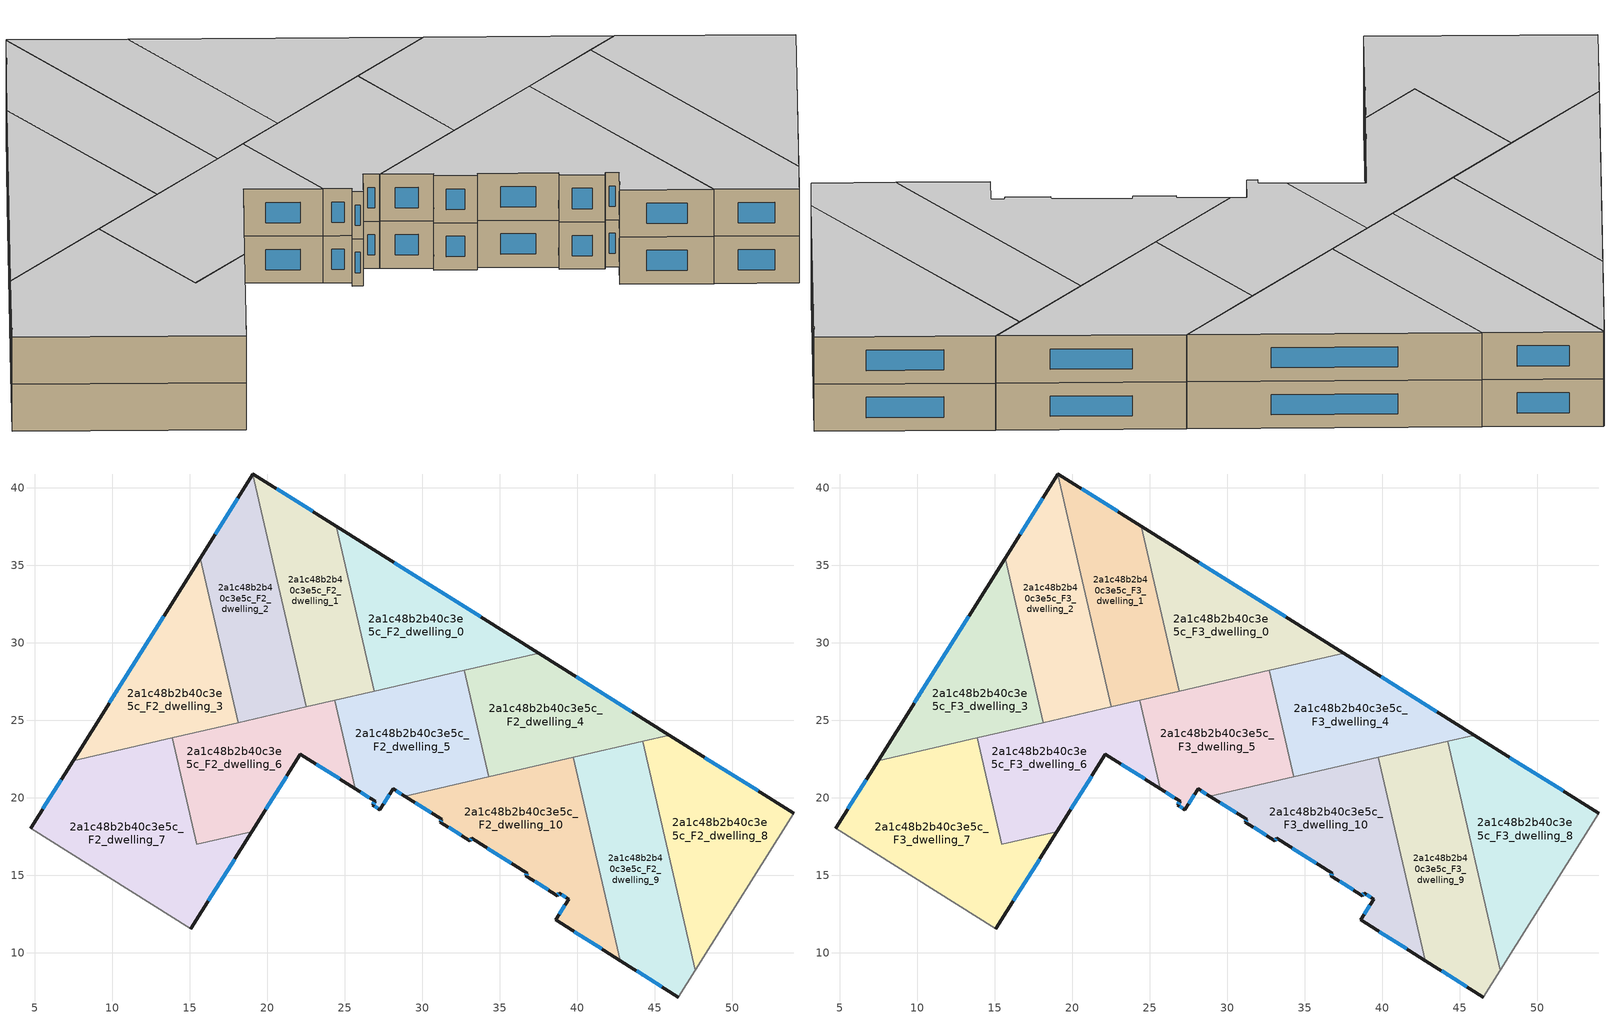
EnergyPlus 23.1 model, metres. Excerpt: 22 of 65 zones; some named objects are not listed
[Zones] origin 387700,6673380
2a1c48b2b40c3e5c_F2_dwelling_0
 floor to 2a1c48b2b40c3e5c_F1_dwelling_0 (EU_floor_Construction): 37.51,29.32 26.91,26.87 24.46,37.51 z6
 wall outside (EU_wall_Construction): 37.51,29.32 24.46,37.51 z6:9
 wall to 2a1c48b2b40c3e5c_F2_dwelling_1 (EU_wall_Construction): 24.46,37.51 26.91,26.87 z6:9
 wall to 2a1c48b2b40c3e5c_F2_dwelling_5 (EU_wall_Construction): 26.91,26.87 32.72,28.21 z6:9
 wall to 2a1c48b2b40c3e5c_F2_dwelling_4 (EU_wall_Construction): 32.72,28.21 37.51,29.32 z6:9
 window (EU_Window_Construction): 33.78,31.66 28.19,35.17 z6.86:8.14
2a1c48b2b40c3e5c_F2_dwelling_1
 floor to 2a1c48b2b40c3e5c_F1_dwelling_1 (EU_floor_Construction): 24.46,37.51 26.91,26.87 22.52,25.86 19.06,40.85 19.08,40.88 z6
 wall outside (EU_wall_Construction): 24.46,37.51 19.08,40.88 19.06,40.85 z6:9
 wall to 2a1c48b2b40c3e5c_F2_dwelling_2 (EU_wall_Construction): 19.06,40.85 22.52,25.86 z6:9
 wall to 2a1c48b2b40c3e5c_F2_dwelling_6 (EU_wall_Construction): 22.52,25.86 24.35,26.28 z6:9
 wall to 2a1c48b2b40c3e5c_F2_dwelling_5 (EU_wall_Construction): 24.36,26.28 26.91,26.87 z6:9
 window (EU_Window_Construction): 22.92,38.47 20.62,39.92 z6.86:8.14
2a1c48b2b40c3e5c_F2_dwelling_10
 floor to 2a1c48b2b40c3e5c_F1_dwelling_10 (EU_floor_Construction): 39.75,22.6 42.77,9.49 38.6,12.11 39.44,13.45 38.83,13.84 38.72,13.68 36.68,14.96 36.78,15.12 33.18,17.38 33.07,17.22 31.15,18.43 31.25,18.59 28.87,20.09 z6
 wall outside (EU_wall_Construction): 28.87,20.09 31.25,18.59 31.15,18.43 33.07,17.22 33.18,17.38 36.78,15.12 36.68,14.96 38.72,13.68 38.83,13.84 39.44,13.45 38.6,12.11 42.77,9.49 z6:9
 wall to 2a1c48b2b40c3e5c_F2_dwelling_9 (EU_wall_Construction): 42.77,9.49 39.75,22.6 z6:9
 wall to 2a1c48b2b40c3e5c_F2_dwelling_4 (EU_wall_Construction): 39.75,22.6 34.3,21.34 z6:9
 wall to 2a1c48b2b40c3e5c_F2_dwelling_5 (EU_wall_Construction): 34.3,21.34 28.87,20.09 z6:9
 window (EU_Window_Construction): 37.26,14.59 38.14,14.04 / 36.75,15.08 36.71,15.01 / 34.21,16.74 35.75,15.77 / 33.1,17.26 33.15,17.34 / 31.7,18.08 32.52,17.56 / 31.22,18.55 31.18,18.47 / 29.55,19.66 30.57,19.02 / 39.79,11.36 41.58,10.24 / 39.2,13.07 38.84,12.49 / 39,13.73 39.27,13.56 / 38.75,13.72 38.8,13.79 z6.86:8.14
2a1c48b2b40c3e5c_F2_dwelling_2
 floor to 2a1c48b2b40c3e5c_F1_dwelling_2 (EU_floor_Construction): 19.06,40.85 22.52,25.86 18.11,24.84 15.67,35.44 z6
 wall outside (EU_wall_Construction): 19.06,40.85 15.67,35.44 z6:9
 wall to 2a1c48b2b40c3e5c_F2_dwelling_3 (EU_wall_Construction): 15.67,35.44 18.11,24.84 z6:9
 wall to 2a1c48b2b40c3e5c_F2_dwelling_6 (EU_wall_Construction): 18.11,24.84 22.52,25.86 z6:9
 window (EU_Window_Construction): 18.09,39.31 16.64,36.99 z6.86:8.14
2a1c48b2b40c3e5c_F2_dwelling_3
 floor to 2a1c48b2b40c3e5c_F1_dwelling_3 (EU_floor_Construction): 15.67,35.44 18.11,24.84 7.47,22.39 z6
 wall outside (EU_wall_Construction): 15.67,35.44 7.47,22.39 z6:9
 wall to 2a1c48b2b40c3e5c_F2_dwelling_7 (EU_wall_Construction): 7.47,22.39 13.86,23.86 z6:9
 wall to 2a1c48b2b40c3e5c_F2_dwelling_6 (EU_wall_Construction): 13.86,23.86 18.11,24.84 z6:9
 window (EU_Window_Construction): 13.33,31.71 9.82,26.12 z6.86:8.14
2a1c48b2b40c3e5c_F2_dwelling_4
 floor to 2a1c48b2b40c3e5c_F1_dwelling_4 (EU_floor_Construction): 45.94,24.03 34.3,21.34 32.72,28.21 37.51,29.32 z6
 wall outside (EU_wall_Construction): 45.94,24.03 37.51,29.32 z6:9
 wall to 2a1c48b2b40c3e5c_F2_dwelling_5 (EU_wall_Construction): 32.72,28.21 34.3,21.34 z6:9
 wall to 2a1c48b2b40c3e5c_F2_dwelling_8 (EU_wall_Construction): 44.21,23.63 45.94,24.03 z6:9
 wall to 2a1c48b2b40c3e5c_F2_dwelling_9 (EU_wall_Construction): 39.75,22.6 44.21,23.63 z6:9
 window (EU_Window_Construction): 43.53,25.54 39.92,27.81 z6.86:8.14
2a1c48b2b40c3e5c_F2_dwelling_5
 floor to 2a1c48b2b40c3e5c_F1_dwelling_5 (EU_floor_Construction): 32.72,28.21 34.3,21.34 28.87,20.09 28.11,20.57 27.27,19.22 26.8,19.51 26.96,19.77 25.67,20.58 24.35,26.28 z6
 wall outside (EU_wall_Construction): 25.67,20.58 26.96,19.77 26.8,19.51 27.27,19.22 28.11,20.57 28.87,20.09 z6:9
 wall to 2a1c48b2b40c3e5c_F2_dwelling_6 (EU_wall_Construction): 24.35,26.28 25.67,20.58 z6:9
 window (EU_Window_Construction): 28.33,20.43 28.66,20.23 / 27.51,19.61 27.87,20.19 / 26.94,19.43 27.14,19.3 / 26.92,19.69 26.85,19.59 / 26.04,20.35 26.59,20 z6.86:8.14
2a1c48b2b40c3e5c_F2_dwelling_6
 floor to 2a1c48b2b40c3e5c_F1_dwelling_6 (EU_floor_Construction): 24.35,26.28 25.67,20.58 22.14,22.8 19.01,17.82 15.44,16.99 13.86,23.86 z6
 wall outside (EU_wall_Construction): 19.01,17.82 22.14,22.8 25.67,20.58 z6:9
 wall to 2a1c48b2b40c3e5c_F2_dwelling_7 (EU_wall_Construction): 13.86,23.86 15.44,16.99 19.01,17.82 z6:9
 window (EU_Window_Construction): 23.15,22.16 24.66,21.21 / 19.9,19.24 21.24,21.37 z6.86:8.14
2a1c48b2b40c3e5c_F2_dwelling_7
 floor to 2a1c48b2b40c3e5c_F1_dwelling_7 (EU_floor_Construction): 13.86,23.86 15.44,16.99 19.01,17.82 15.08,11.55 4.74,18.03 7.47,22.39 z6
 wall outside (EU_wall_Construction): 15.08,11.55 19.01,17.82 / 7.47,22.39 4.74,18.03 z6:9
 wall adiabatic (EU_wall_Construction): 4.74,18.03 15.08,11.55 z6:9
 window (EU_Window_Construction): 16.2,13.34 17.89,16.02 / 6.69,21.14 5.52,19.28 z6.86:8.14
2a1c48b2b40c3e5c_F2_dwelling_8
 floor to 2a1c48b2b40c3e5c_F1_dwelling_8 (EU_floor_Construction): 53.97,18.99 47.61,8.87 44.21,23.63 45.94,24.03 z6
 wall outside (EU_wall_Construction): 53.97,18.99 45.94,24.03 z6:9
 wall to 2a1c48b2b40c3e5c_F2_dwelling_9 (EU_wall_Construction): 44.21,23.63 47.61,8.87 z6:9
 wall adiabatic (EU_wall_Construction): 47.61,8.87 53.97,18.99 z6:9
 window (EU_Window_Construction): 51.67,20.43 48.23,22.59 z6.86:8.14
2a1c48b2b40c3e5c_F2_dwelling_9
 floor to 2a1c48b2b40c3e5c_F1_dwelling_9 (EU_floor_Construction): 44.21,23.63 47.61,8.87 46.53,7.14 42.77,9.49 39.75,22.6 z6
 wall outside (EU_wall_Construction): 42.77,9.49 46.53,7.14 z6:9
 wall adiabatic (EU_wall_Construction): 46.53,7.14 47.61,8.87 z6:9
 window (EU_Window_Construction): 43.84,8.82 45.45,7.81 z6.86:8.14
2a1c48b2b40c3e5c_F3_dwelling_0
 floor to 2a1c48b2b40c3e5c_F2_dwelling_0 (EU_floor_Construction): 37.51,29.32 26.91,26.87 24.46,37.51 z9
 wall outside (EU_wall_Construction): 37.51,29.32 24.46,37.51 z9:12
 wall to 2a1c48b2b40c3e5c_F3_dwelling_1 (EU_wall_Construction): 24.46,37.51 26.91,26.87 z9:12
 wall to 2a1c48b2b40c3e5c_F3_dwelling_5 (EU_wall_Construction): 26.91,26.87 32.72,28.21 z9:12
 wall to 2a1c48b2b40c3e5c_F3_dwelling_4 (EU_wall_Construction): 32.72,28.21 37.51,29.32 z9:12
 window (EU_Window_Construction): 33.78,31.66 28.19,35.17 z9.86:11.14
 ceiling to 2a1c48b2b40c3e5c_F4_dwelling_0 (EU_floor_Construction): 37.51,29.32 24.46,37.51 26.91,26.87 z12
2a1c48b2b40c3e5c_F3_dwelling_1
 floor to 2a1c48b2b40c3e5c_F2_dwelling_1 (EU_floor_Construction): 24.46,37.51 26.91,26.87 22.52,25.86 19.06,40.85 19.08,40.88 z9
 wall outside (EU_wall_Construction): 24.46,37.51 19.08,40.88 19.06,40.85 z9:12
 wall to 2a1c48b2b40c3e5c_F3_dwelling_2 (EU_wall_Construction): 19.06,40.85 22.52,25.86 z9:12
 wall to 2a1c48b2b40c3e5c_F3_dwelling_6 (EU_wall_Construction): 22.52,25.86 24.35,26.28 z9:12
 wall to 2a1c48b2b40c3e5c_F3_dwelling_5 (EU_wall_Construction): 24.36,26.28 26.91,26.87 z9:12
 window (EU_Window_Construction): 22.92,38.47 20.62,39.92 z9.86:11.14
 ceiling to 2a1c48b2b40c3e5c_F4_dwelling_1 (EU_floor_Construction): 26.91,26.87 24.46,37.51 19.08,40.88 19.06,40.85 22.52,25.86 z12
2a1c48b2b40c3e5c_F3_dwelling_10
 floor to 2a1c48b2b40c3e5c_F2_dwelling_10 (EU_floor_Construction): 39.75,22.6 42.77,9.49 38.6,12.11 39.44,13.45 38.83,13.84 38.72,13.68 36.68,14.96 36.78,15.12 33.18,17.38 33.07,17.22 31.15,18.43 31.25,18.59 28.87,20.09 z9
 wall outside (EU_wall_Construction): 28.87,20.09 31.25,18.59 31.15,18.43 33.07,17.22 33.18,17.38 36.78,15.12 36.68,14.96 38.72,13.68 38.83,13.84 39.44,13.45 38.6,12.11 42.77,9.49 z9:12
 wall to 2a1c48b2b40c3e5c_F3_dwelling_9 (EU_wall_Construction): 42.77,9.49 39.75,22.6 z9:12
 wall to 2a1c48b2b40c3e5c_F3_dwelling_4 (EU_wall_Construction): 39.75,22.6 34.3,21.34 z9:12
 wall to 2a1c48b2b40c3e5c_F3_dwelling_5 (EU_wall_Construction): 34.3,21.34 28.87,20.09 z9:12
 window (EU_Window_Construction): 37.26,14.59 38.14,14.04 / 36.75,15.08 36.71,15.01 / 34.21,16.74 35.75,15.77 / 33.1,17.26 33.15,17.34 / 31.7,18.08 32.52,17.56 / 31.22,18.55 31.18,18.47 / 29.55,19.66 30.57,19.02 / 39.79,11.36 41.58,10.24 / 39.2,13.07 38.84,12.49 / 39,13.73 39.27,13.56 / 38.75,13.72 38.8,13.79 z9.86:11.14
 ceiling to 2a1c48b2b40c3e5c_F4_dwelling_10 (EU_floor_Construction): 42.77,9.49 39.75,22.6 28.87,20.09 31.25,18.59 31.15,18.43 33.07,17.22 33.18,17.38 36.78,15.12 36.68,14.96 38.72,13.68 38.83,13.84 39.44,13.45 38.6,12.11 z12
2a1c48b2b40c3e5c_F3_dwelling_2
 floor to 2a1c48b2b40c3e5c_F2_dwelling_2 (EU_floor_Construction): 19.06,40.85 22.52,25.86 18.11,24.84 15.67,35.44 z9
 wall outside (EU_wall_Construction): 19.06,40.85 15.67,35.44 z9:12
 wall to 2a1c48b2b40c3e5c_F3_dwelling_3 (EU_wall_Construction): 15.67,35.44 18.11,24.84 z9:12
 wall to 2a1c48b2b40c3e5c_F3_dwelling_6 (EU_wall_Construction): 18.11,24.84 22.52,25.86 z9:12
 window (EU_Window_Construction): 18.09,39.31 16.64,36.99 z9.86:11.14
 ceiling to 2a1c48b2b40c3e5c_F4_dwelling_2 (EU_floor_Construction): 22.52,25.86 19.06,40.85 15.67,35.44 18.11,24.84 z12
2a1c48b2b40c3e5c_F3_dwelling_3
 floor to 2a1c48b2b40c3e5c_F2_dwelling_3 (EU_floor_Construction): 15.67,35.44 18.11,24.84 7.47,22.39 z9
 wall outside (EU_wall_Construction): 15.67,35.44 7.47,22.39 z9:12
 wall to 2a1c48b2b40c3e5c_F3_dwelling_7 (EU_wall_Construction): 7.47,22.39 13.86,23.86 z9:12
 wall to 2a1c48b2b40c3e5c_F3_dwelling_6 (EU_wall_Construction): 13.86,23.86 18.11,24.84 z9:12
 window (EU_Window_Construction): 13.33,31.71 9.82,26.12 z9.86:11.14
 ceiling to 2a1c48b2b40c3e5c_F4_dwelling_3 (EU_floor_Construction): 18.11,24.84 15.67,35.44 7.47,22.39 z12
2a1c48b2b40c3e5c_F3_dwelling_4
 floor to 2a1c48b2b40c3e5c_F2_dwelling_4 (EU_floor_Construction): 45.94,24.03 34.3,21.34 32.72,28.21 37.51,29.32 z9
 wall outside (EU_wall_Construction): 45.94,24.03 37.51,29.32 z9:12
 wall to 2a1c48b2b40c3e5c_F3_dwelling_5 (EU_wall_Construction): 32.72,28.21 34.3,21.34 z9:12
 wall to 2a1c48b2b40c3e5c_F3_dwelling_8 (EU_wall_Construction): 44.21,23.63 45.94,24.03 z9:12
 wall to 2a1c48b2b40c3e5c_F3_dwelling_9 (EU_wall_Construction): 39.75,22.6 44.21,23.63 z9:12
 window (EU_Window_Construction): 43.53,25.54 39.92,27.81 z9.86:11.14
 ceiling to 2a1c48b2b40c3e5c_F4_dwelling_4 (EU_floor_Construction): 45.94,24.03 37.51,29.32 32.72,28.21 34.3,21.34 z12
2a1c48b2b40c3e5c_F3_dwelling_5
 floor to 2a1c48b2b40c3e5c_F2_dwelling_5 (EU_floor_Construction): 32.72,28.21 34.3,21.34 28.87,20.09 28.11,20.57 27.27,19.22 26.8,19.51 26.96,19.77 25.67,20.58 24.35,26.28 z9
 wall outside (EU_wall_Construction): 25.67,20.58 26.96,19.77 26.8,19.51 27.27,19.22 28.11,20.57 28.87,20.09 z9:12
 wall to 2a1c48b2b40c3e5c_F3_dwelling_6 (EU_wall_Construction): 24.35,26.28 25.67,20.58 z9:12
 window (EU_Window_Construction): 28.33,20.43 28.66,20.23 / 27.51,19.61 27.87,20.19 / 26.94,19.43 27.14,19.3 / 26.92,19.69 26.85,19.59 / 26.04,20.35 26.59,20 z9.86:11.14
 ceiling to 2a1c48b2b40c3e5c_F4_dwelling_5 (EU_floor_Construction): 34.3,21.34 32.72,28.21 24.35,26.28 25.67,20.58 26.96,19.77 26.8,19.51 27.27,19.22 28.11,20.57 28.87,20.09 z12
2a1c48b2b40c3e5c_F3_dwelling_6
 floor to 2a1c48b2b40c3e5c_F2_dwelling_6 (EU_floor_Construction): 24.35,26.28 25.67,20.58 22.14,22.8 19.01,17.82 15.44,16.99 13.86,23.86 z9
 wall outside (EU_wall_Construction): 19.01,17.82 22.14,22.8 25.67,20.58 z9:12
 wall to 2a1c48b2b40c3e5c_F3_dwelling_7 (EU_wall_Construction): 13.86,23.86 15.44,16.99 19.01,17.82 z9:12
 window (EU_Window_Construction): 23.15,22.16 24.66,21.21 / 19.9,19.24 21.24,21.37 z9.86:11.14
 ceiling to 2a1c48b2b40c3e5c_F4_dwelling_6 (EU_floor_Construction): 25.67,20.58 24.35,26.28 13.86,23.86 15.44,16.99 19.01,17.82 22.14,22.8 z12
2a1c48b2b40c3e5c_F3_dwelling_7
 floor to 2a1c48b2b40c3e5c_F2_dwelling_7 (EU_floor_Construction): 13.86,23.86 15.44,16.99 19.01,17.82 15.08,11.55 4.74,18.03 7.47,22.39 z9
 wall outside (EU_wall_Construction): 15.08,11.55 19.01,17.82 / 7.47,22.39 4.74,18.03 z9:12
 wall adiabatic (EU_wall_Construction): 4.74,18.03 15.08,11.55 z9:12
 window (EU_Window_Construction): 16.2,13.34 17.89,16.02 / 6.69,21.14 5.52,19.28 z9.86:11.14
 ceiling to 2a1c48b2b40c3e5c_F4_dwelling_7 (EU_floor_Construction): 15.08,11.55 19.01,17.82 15.44,16.99 13.86,23.86 7.47,22.39 4.74,18.03 z12
2a1c48b2b40c3e5c_F3_dwelling_8
 floor to 2a1c48b2b40c3e5c_F2_dwelling_8 (EU_floor_Construction): 53.97,18.99 47.61,8.87 44.21,23.63 45.94,24.03 z9
 wall outside (EU_wall_Construction): 53.97,18.99 45.94,24.03 z9:12
 wall to 2a1c48b2b40c3e5c_F3_dwelling_9 (EU_wall_Construction): 44.21,23.63 47.61,8.87 z9:12
 wall adiabatic (EU_wall_Construction): 47.61,8.87 53.97,18.99 z9:12
 window (EU_Window_Construction): 51.67,20.43 48.23,22.59 z9.86:11.14
 ceiling to 2a1c48b2b40c3e5c_F4_dwelling_8 (EU_floor_Construction): 47.61,8.87 53.97,18.99 45.94,24.03 44.21,23.63 z12
2a1c48b2b40c3e5c_F3_dwelling_9
 floor to 2a1c48b2b40c3e5c_F2_dwelling_9 (EU_floor_Construction): 44.21,23.63 47.61,8.87 46.53,7.14 42.77,9.49 39.75,22.6 z9
 wall outside (EU_wall_Construction): 42.77,9.49 46.53,7.14 z9:12
 wall adiabatic (EU_wall_Construction): 46.53,7.14 47.61,8.87 z9:12
 window (EU_Window_Construction): 43.84,8.82 45.45,7.81 z9.86:11.14
 ceiling to 2a1c48b2b40c3e5c_F4_dwelling_9 (EU_floor_Construction): 46.53,7.14 47.61,8.87 44.21,23.63 39.75,22.6 42.77,9.49 z12
[Building]
EU S2 Campaign: North Axis=0; Terrain=City; Solar Distribution=FullExterior
[Site:Location]
Helsinki-Vantaa.AP: Latitude=60.317; Longitude=24.963; Time Zone=2; Elevation=54.6
[SizingPeriod:WeatherFileDays]
AnnualSizingPeriod: Begin Month=1; Begin Day of Month=1; End Month=12; End Day of Month=31; Day of Week for Start Day=Monday; Use Weather File Daylight Saving Period=No; Use Weather File Rain and Snow Indicators=No
[MATERIAL]
EU_InternalMass_Material: Roughness=MediumRough; Thickness=0.1; Conductivity=1; Density=1800; Specific Heat=900; Thermal Absorptance=0.9; Solar Absorptance=0.7; Visible Absorptance=0.7
[MATERIAL:NOMASS] Roughness=MediumRough; Thermal Absorptance=0.9; Solar Absorptance=0.7; Visible Absorptance=0.7
Name | Thermal Resistance
EU_wall_NoMass | 5.91765
EU_floor_NoMass | 6.2875
[WINDOWMATERIAL:SIMPLEGLAZINGSYSTEM]
EU_Window_SimpleGlazing: UFactor=0.994035; Solar Heat Gain Coefficient=0.7; Visible Transmittance=0.7
[CONSTRUCTION]
EU_wall_Construction: EU_wall_NoMass
EU_floor_Construction: EU_floor_NoMass
EU_Window_Construction: EU_Window_SimpleGlazing
EU_InternalMass_Construction: EU_InternalMass_Material
[ZONE] Type=1; Multiplier=1; Ceiling Height=autocalculate; Floor Area=autocalculate; Part of Total Floor Area=Yes
Name | Volume
2a1c48b2b40c3e5c_F2_dwelling_0; 2a1c48b2b40c3e5c_F3_dwelling_0 | 178.191
2a1c48b2b40c3e5c_F2_dwelling_1; 2a1c48b2b40c3e5c_F3_dwelling_1 | 178.217
2a1c48b2b40c3e5c_F2_dwelling_10; 2a1c48b2b40c3e5c_F3_dwelling_10 | 210.07
2a1c48b2b40c3e5c_F2_dwelling_2; 2a1c48b2b40c3e5c_F3_dwelling_2 | 178.189
2a1c48b2b40c3e5c_F2_dwelling_3; 2a1c48b2b40c3e5c_F3_dwelling_3 | 178.195
2a1c48b2b40c3e5c_F2_dwelling_4; 2a1c48b2b40c3e5c_F3_dwelling_4 | 178.2
2a1c48b2b40c3e5c_F2_dwelling_5; 2a1c48b2b40c3e5c_F3_dwelling_5 | 178.887
2a1c48b2b40c3e5c_F2_dwelling_6; 2a1c48b2b40c3e5c_F3_dwelling_6 | 178.19
2a1c48b2b40c3e5c_F2_dwelling_7; 2a1c48b2b40c3e5c_F3_dwelling_7 | 260.083
2a1c48b2b40c3e5c_F2_dwelling_8; 2a1c48b2b40c3e5c_F3_dwelling_8 | 210.065
2a1c48b2b40c3e5c_F2_dwelling_9; 2a1c48b2b40c3e5c_F3_dwelling_9 | 210.093
[INTERNALMASS] Construction=EU_InternalMass_Construction
Name | Zone or ZoneList | Surface Area
2a1c48b2b40c3e5c_F2_dwelling_0_EU_InternalMass | 2a1c48b2b40c3e5c_F2_dwelling_0 | 59.3974
2a1c48b2b40c3e5c_F2_dwelling_1_EU_InternalMass | 2a1c48b2b40c3e5c_F2_dwelling_1 | 59.4056
2a1c48b2b40c3e5c_F2_dwelling_2_EU_InternalMass | 2a1c48b2b40c3e5c_F2_dwelling_2 | 59.3961
2a1c48b2b40c3e5c_F2_dwelling_3_EU_InternalMass | 2a1c48b2b40c3e5c_F2_dwelling_3 | 59.3986
2a1c48b2b40c3e5c_F2_dwelling_4_EU_InternalMass | 2a1c48b2b40c3e5c_F2_dwelling_4 | 59.4005
2a1c48b2b40c3e5c_F2_dwelling_5_EU_InternalMass | 2a1c48b2b40c3e5c_F2_dwelling_5 | 59.6289
2a1c48b2b40c3e5c_F2_dwelling_6_EU_InternalMass | 2a1c48b2b40c3e5c_F2_dwelling_6 | 59.3968
2a1c48b2b40c3e5c_F2_dwelling_7_EU_InternalMass | 2a1c48b2b40c3e5c_F2_dwelling_7 | 86.6942
2a1c48b2b40c3e5c_F2_dwelling_8_EU_InternalMass | 2a1c48b2b40c3e5c_F2_dwelling_8 | 70.0217
2a1c48b2b40c3e5c_F2_dwelling_9_EU_InternalMass | 2a1c48b2b40c3e5c_F2_dwelling_9 | 70.0306
2a1c48b2b40c3e5c_F2_dwelling_10_EU_InternalMass | 2a1c48b2b40c3e5c_F2_dwelling_10 | 70.0235
2a1c48b2b40c3e5c_F3_dwelling_0_EU_InternalMass | 2a1c48b2b40c3e5c_F3_dwelling_0 | 59.3974
2a1c48b2b40c3e5c_F3_dwelling_1_EU_InternalMass | 2a1c48b2b40c3e5c_F3_dwelling_1 | 59.4056
2a1c48b2b40c3e5c_F3_dwelling_2_EU_InternalMass | 2a1c48b2b40c3e5c_F3_dwelling_2 | 59.3961
2a1c48b2b40c3e5c_F3_dwelling_3_EU_InternalMass | 2a1c48b2b40c3e5c_F3_dwelling_3 | 59.3986
2a1c48b2b40c3e5c_F3_dwelling_4_EU_InternalMass | 2a1c48b2b40c3e5c_F3_dwelling_4 | 59.4005
2a1c48b2b40c3e5c_F3_dwelling_5_EU_InternalMass | 2a1c48b2b40c3e5c_F3_dwelling_5 | 59.6289
2a1c48b2b40c3e5c_F3_dwelling_6_EU_InternalMass | 2a1c48b2b40c3e5c_F3_dwelling_6 | 59.3968
2a1c48b2b40c3e5c_F3_dwelling_7_EU_InternalMass | 2a1c48b2b40c3e5c_F3_dwelling_7 | 86.6942
2a1c48b2b40c3e5c_F3_dwelling_8_EU_InternalMass | 2a1c48b2b40c3e5c_F3_dwelling_8 | 70.0217
2a1c48b2b40c3e5c_F3_dwelling_9_EU_InternalMass | 2a1c48b2b40c3e5c_F3_dwelling_9 | 70.0306
2a1c48b2b40c3e5c_F3_dwelling_10_EU_InternalMass | 2a1c48b2b40c3e5c_F3_dwelling_10 | 70.0235
[OTHEREQUIPMENT] Fuel Type=Electricity; Design Level Calculation Method=Watts/Area; Power per Zone Floor Area=1; Fraction Latent=0; Fraction Radiant=0; Fraction Lost=0; Carbon Dioxide Generation Rate=0; EndUse Subcategory=EU_Step8_InternalGains
Name | Zone or ZoneList or Space or SpaceList | Schedule
EU_Step8_InternalGain_2a1c48b2b40c3e5c_F2_dwelling_0_f000 | 2a1c48b2b40c3e5c_F2_dwelling_0 | EU_Step8_GainSchedule_2a1c48b2b40c3e5c_F2_dwelling_0_f000
EU_Step8_InternalGain_2a1c48b2b40c3e5c_F2_dwelling_1_f000 | 2a1c48b2b40c3e5c_F2_dwelling_1 | EU_Step8_GainSchedule_2a1c48b2b40c3e5c_F2_dwelling_1_f000
EU_Step8_InternalGain_2a1c48b2b40c3e5c_F2_dwelling_2_f000 | 2a1c48b2b40c3e5c_F2_dwelling_2 | EU_Step8_GainSchedule_2a1c48b2b40c3e5c_F2_dwelling_2_f000
EU_Step8_InternalGain_2a1c48b2b40c3e5c_F2_dwelling_3_f000 | 2a1c48b2b40c3e5c_F2_dwelling_3 | EU_Step8_GainSchedule_2a1c48b2b40c3e5c_F2_dwelling_3_f000
EU_Step8_InternalGain_2a1c48b2b40c3e5c_F2_dwelling_4_f000 | 2a1c48b2b40c3e5c_F2_dwelling_4 | EU_Step8_GainSchedule_2a1c48b2b40c3e5c_F2_dwelling_4_f000
EU_Step8_InternalGain_2a1c48b2b40c3e5c_F2_dwelling_5_f000 | 2a1c48b2b40c3e5c_F2_dwelling_5 | EU_Step8_GainSchedule_2a1c48b2b40c3e5c_F2_dwelling_5_f000
EU_Step8_InternalGain_2a1c48b2b40c3e5c_F2_dwelling_6_f000 | 2a1c48b2b40c3e5c_F2_dwelling_6 | EU_Step8_GainSchedule_2a1c48b2b40c3e5c_F2_dwelling_6_f000
EU_Step8_InternalGain_2a1c48b2b40c3e5c_F2_dwelling_7_f000 | 2a1c48b2b40c3e5c_F2_dwelling_7 | EU_Step8_GainSchedule_2a1c48b2b40c3e5c_F2_dwelling_7_f000
EU_Step8_InternalGain_2a1c48b2b40c3e5c_F2_dwelling_8_f000 | 2a1c48b2b40c3e5c_F2_dwelling_8 | EU_Step8_GainSchedule_2a1c48b2b40c3e5c_F2_dwelling_8_f000
EU_Step8_InternalGain_2a1c48b2b40c3e5c_F2_dwelling_9_f000 | 2a1c48b2b40c3e5c_F2_dwelling_9 | EU_Step8_GainSchedule_2a1c48b2b40c3e5c_F2_dwelling_9_f000
EU_Step8_InternalGain_2a1c48b2b40c3e5c_F2_dwelling_10_f000 | 2a1c48b2b40c3e5c_F2_dwelling_10 | EU_Step8_GainSchedule_2a1c48b2b40c3e5c_F2_dwelling_10_f000
EU_Step8_InternalGain_2a1c48b2b40c3e5c_F3_dwelling_0_f000 | 2a1c48b2b40c3e5c_F3_dwelling_0 | EU_Step8_GainSchedule_2a1c48b2b40c3e5c_F3_dwelling_0_f000
EU_Step8_InternalGain_2a1c48b2b40c3e5c_F3_dwelling_1_f000 | 2a1c48b2b40c3e5c_F3_dwelling_1 | EU_Step8_GainSchedule_2a1c48b2b40c3e5c_F3_dwelling_1_f000
EU_Step8_InternalGain_2a1c48b2b40c3e5c_F3_dwelling_2_f000 | 2a1c48b2b40c3e5c_F3_dwelling_2 | EU_Step8_GainSchedule_2a1c48b2b40c3e5c_F3_dwelling_2_f000
EU_Step8_InternalGain_2a1c48b2b40c3e5c_F3_dwelling_3_f000 | 2a1c48b2b40c3e5c_F3_dwelling_3 | EU_Step8_GainSchedule_2a1c48b2b40c3e5c_F3_dwelling_3_f000
EU_Step8_InternalGain_2a1c48b2b40c3e5c_F3_dwelling_4_f000 | 2a1c48b2b40c3e5c_F3_dwelling_4 | EU_Step8_GainSchedule_2a1c48b2b40c3e5c_F3_dwelling_4_f000
EU_Step8_InternalGain_2a1c48b2b40c3e5c_F3_dwelling_5_f000 | 2a1c48b2b40c3e5c_F3_dwelling_5 | EU_Step8_GainSchedule_2a1c48b2b40c3e5c_F3_dwelling_5_f000
EU_Step8_InternalGain_2a1c48b2b40c3e5c_F3_dwelling_6_f000 | 2a1c48b2b40c3e5c_F3_dwelling_6 | EU_Step8_GainSchedule_2a1c48b2b40c3e5c_F3_dwelling_6_f000
EU_Step8_InternalGain_2a1c48b2b40c3e5c_F3_dwelling_7_f000 | 2a1c48b2b40c3e5c_F3_dwelling_7 | EU_Step8_GainSchedule_2a1c48b2b40c3e5c_F3_dwelling_7_f000
EU_Step8_InternalGain_2a1c48b2b40c3e5c_F3_dwelling_8_f000 | 2a1c48b2b40c3e5c_F3_dwelling_8 | EU_Step8_GainSchedule_2a1c48b2b40c3e5c_F3_dwelling_8_f000
EU_Step8_InternalGain_2a1c48b2b40c3e5c_F3_dwelling_9_f000 | 2a1c48b2b40c3e5c_F3_dwelling_9 | EU_Step8_GainSchedule_2a1c48b2b40c3e5c_F3_dwelling_9_f000
EU_Step8_InternalGain_2a1c48b2b40c3e5c_F3_dwelling_10_f000 | 2a1c48b2b40c3e5c_F3_dwelling_10 | EU_Step8_GainSchedule_2a1c48b2b40c3e5c_F3_dwelling_10_f000
[ZONEVENTILATION:DESIGNFLOWRATE] Schedule=EU_AlwaysOn; Design Flow Rate Calculation Method=AirChanges/Hour; Air Changes per Hour=0.596421; Ventilation Type=Natural; Fan Pressure Rise=0; Fan Total Efficiency=1; Constant Term Coefficient=1; Temperature Term Coefficient=0; Velocity Term Coefficient=0; Velocity Squared Term Coefficient=0; Minimum Indoor Temperature=-100; Maximum Indoor Temperature=100; Delta Temperature=-100; Minimum Outdoor Temperature=-100; Maximum Outdoor Temperature=100; Maximum Wind Speed=40
Name | Zone or ZoneList or Space or SpaceList
EU_ConstantAir_2a1c48b2b40c3e5c_F2_dwelling_0 | 2a1c48b2b40c3e5c_F2_dwelling_0
EU_ConstantAir_2a1c48b2b40c3e5c_F2_dwelling_1 | 2a1c48b2b40c3e5c_F2_dwelling_1
EU_ConstantAir_2a1c48b2b40c3e5c_F2_dwelling_2 | 2a1c48b2b40c3e5c_F2_dwelling_2
EU_ConstantAir_2a1c48b2b40c3e5c_F2_dwelling_3 | 2a1c48b2b40c3e5c_F2_dwelling_3
EU_ConstantAir_2a1c48b2b40c3e5c_F2_dwelling_4 | 2a1c48b2b40c3e5c_F2_dwelling_4
EU_ConstantAir_2a1c48b2b40c3e5c_F2_dwelling_5 | 2a1c48b2b40c3e5c_F2_dwelling_5
EU_ConstantAir_2a1c48b2b40c3e5c_F2_dwelling_6 | 2a1c48b2b40c3e5c_F2_dwelling_6
EU_ConstantAir_2a1c48b2b40c3e5c_F2_dwelling_7 | 2a1c48b2b40c3e5c_F2_dwelling_7
EU_ConstantAir_2a1c48b2b40c3e5c_F2_dwelling_8 | 2a1c48b2b40c3e5c_F2_dwelling_8
EU_ConstantAir_2a1c48b2b40c3e5c_F2_dwelling_9 | 2a1c48b2b40c3e5c_F2_dwelling_9
EU_ConstantAir_2a1c48b2b40c3e5c_F2_dwelling_10 | 2a1c48b2b40c3e5c_F2_dwelling_10
EU_ConstantAir_2a1c48b2b40c3e5c_F3_dwelling_0 | 2a1c48b2b40c3e5c_F3_dwelling_0
EU_ConstantAir_2a1c48b2b40c3e5c_F3_dwelling_1 | 2a1c48b2b40c3e5c_F3_dwelling_1
EU_ConstantAir_2a1c48b2b40c3e5c_F3_dwelling_2 | 2a1c48b2b40c3e5c_F3_dwelling_2
EU_ConstantAir_2a1c48b2b40c3e5c_F3_dwelling_3 | 2a1c48b2b40c3e5c_F3_dwelling_3
EU_ConstantAir_2a1c48b2b40c3e5c_F3_dwelling_4 | 2a1c48b2b40c3e5c_F3_dwelling_4
EU_ConstantAir_2a1c48b2b40c3e5c_F3_dwelling_5 | 2a1c48b2b40c3e5c_F3_dwelling_5
EU_ConstantAir_2a1c48b2b40c3e5c_F3_dwelling_6 | 2a1c48b2b40c3e5c_F3_dwelling_6
EU_ConstantAir_2a1c48b2b40c3e5c_F3_dwelling_7 | 2a1c48b2b40c3e5c_F3_dwelling_7
EU_ConstantAir_2a1c48b2b40c3e5c_F3_dwelling_8 | 2a1c48b2b40c3e5c_F3_dwelling_8
EU_ConstantAir_2a1c48b2b40c3e5c_F3_dwelling_9 | 2a1c48b2b40c3e5c_F3_dwelling_9
EU_ConstantAir_2a1c48b2b40c3e5c_F3_dwelling_10 | 2a1c48b2b40c3e5c_F3_dwelling_10
[HVACTEMPLATE:ZONE:IDEALLOADSAIRSYSTEM] System Availability Schedule=EU_AlwaysOn; Maximum Heating Supply Air Temperature=50; Minimum Cooling Supply Air Temperature=13; Maximum Heating Supply Air Humidity Ratio=0.0156; Minimum Cooling Supply Air Humidity Ratio=0.0077; Heating Limit=NoLimit; Cooling Limit=NoLimit; Heating Availability Schedule=EU_AlwaysOn; Cooling Availability Schedule=EU_CoolingOff; Dehumidification Control Type=ConstantSensibleHeatRatio; Cooling Sensible Heat Ratio=0.7; Dehumidification Setpoint=60; Humidification Control Type=None; Humidification Setpoint=30; Outdoor Air Method=None; Outdoor Air Flow Rate per Person=0.00944; Outdoor Air Flow Rate per Zone Floor Area=0; Outdoor Air Flow Rate per Zone=0; Demand Controlled Ventilation Type=None; Outdoor Air Economizer Type=NoEconomizer; Heat Recovery Type=None; Sensible Heat Recovery Effectiveness=0.7; Latent Heat Recovery Effectiveness=0.65
Name | Template Thermostat
2a1c48b2b40c3e5c_F2_dwelling_0 | EU_HeatOnly_2a1c48b2b40c3e5c_F2_dwelling_0
2a1c48b2b40c3e5c_F2_dwelling_1 | EU_HeatOnly_2a1c48b2b40c3e5c_F2_dwelling_1
2a1c48b2b40c3e5c_F2_dwelling_2 | EU_HeatOnly_2a1c48b2b40c3e5c_F2_dwelling_2
2a1c48b2b40c3e5c_F2_dwelling_3 | EU_HeatOnly_2a1c48b2b40c3e5c_F2_dwelling_3
2a1c48b2b40c3e5c_F2_dwelling_4 | EU_HeatOnly_2a1c48b2b40c3e5c_F2_dwelling_4
2a1c48b2b40c3e5c_F2_dwelling_5 | EU_HeatOnly_2a1c48b2b40c3e5c_F2_dwelling_5
2a1c48b2b40c3e5c_F2_dwelling_6 | EU_HeatOnly_2a1c48b2b40c3e5c_F2_dwelling_6
2a1c48b2b40c3e5c_F2_dwelling_7 | EU_HeatOnly_2a1c48b2b40c3e5c_F2_dwelling_7
2a1c48b2b40c3e5c_F2_dwelling_8 | EU_HeatOnly_2a1c48b2b40c3e5c_F2_dwelling_8
2a1c48b2b40c3e5c_F2_dwelling_9 | EU_HeatOnly_2a1c48b2b40c3e5c_F2_dwelling_9
2a1c48b2b40c3e5c_F2_dwelling_10 | EU_HeatOnly_2a1c48b2b40c3e5c_F2_dwelling_10
2a1c48b2b40c3e5c_F3_dwelling_0 | EU_HeatOnly_2a1c48b2b40c3e5c_F3_dwelling_0
2a1c48b2b40c3e5c_F3_dwelling_1 | EU_HeatOnly_2a1c48b2b40c3e5c_F3_dwelling_1
2a1c48b2b40c3e5c_F3_dwelling_2 | EU_HeatOnly_2a1c48b2b40c3e5c_F3_dwelling_2
2a1c48b2b40c3e5c_F3_dwelling_3 | EU_HeatOnly_2a1c48b2b40c3e5c_F3_dwelling_3
2a1c48b2b40c3e5c_F3_dwelling_4 | EU_HeatOnly_2a1c48b2b40c3e5c_F3_dwelling_4
2a1c48b2b40c3e5c_F3_dwelling_5 | EU_HeatOnly_2a1c48b2b40c3e5c_F3_dwelling_5
2a1c48b2b40c3e5c_F3_dwelling_6 | EU_HeatOnly_2a1c48b2b40c3e5c_F3_dwelling_6
2a1c48b2b40c3e5c_F3_dwelling_7 | EU_HeatOnly_2a1c48b2b40c3e5c_F3_dwelling_7
2a1c48b2b40c3e5c_F3_dwelling_8 | EU_HeatOnly_2a1c48b2b40c3e5c_F3_dwelling_8
2a1c48b2b40c3e5c_F3_dwelling_9 | EU_HeatOnly_2a1c48b2b40c3e5c_F3_dwelling_9
2a1c48b2b40c3e5c_F3_dwelling_10 | EU_HeatOnly_2a1c48b2b40c3e5c_F3_dwelling_10
[SIZING:ZONE] Zone Cooling Design Supply Air Temperature Input Method=SupplyAirTemperature; Zone Cooling Design Supply Air Temperature=13; Zone Heating Design Supply Air Temperature Input Method=SupplyAirTemperature; Zone Heating Design Supply Air Temperature=50; Zone Cooling Design Supply Air Humidity Ratio=0.008; Zone Heating Design Supply Air Humidity Ratio=0.008; Cooling Design Air Flow Method=DesignDay; Cooling Design Air Flow Rate=0; Cooling Minimum Air Flow per Zone Floor Area=0.000762; Cooling Minimum Air Flow=0; Cooling Minimum Air Flow Fraction=0.2; Heating Design Air Flow Method=DesignDay; Heating Design Air Flow Rate=0; Heating Maximum Air Flow per Zone Floor Area=0.002032; Heating Maximum Air Flow=0.141576; Heating Maximum Air Flow Fraction=0.3; Account for Dedicated Outdoor Air System=No; Dedicated Outdoor Air System Control Strategy=NeutralSupplyAir; Dedicated Outdoor Air Low Setpoint Temperature for Design=autosize; Dedicated Outdoor Air High Setpoint Temperature for Design=autosize; Zone Load Sizing Method=Sensible Load Only No Latent Load; Zone Latent Cooling Design Supply Air Humidity Ratio Input Method=HumidityRatioDifference; Zone Cooling Design Supply Air Humidity Ratio Difference=0.005; Zone Latent Heating Design Supply Air Humidity Ratio Input Method=HumidityRatioDifference; Zone Humidification Design Supply Air Humidity Ratio Difference=0.005
2a1c48b2b40c3e5c_F2_dwelling_0; 2a1c48b2b40c3e5c_F2_dwelling_1; 2a1c48b2b40c3e5c_F2_dwelling_2; 2a1c48b2b40c3e5c_F2_dwelling_3; 2a1c48b2b40c3e5c_F2_dwelling_4; 2a1c48b2b40c3e5c_F2_dwelling_5; 2a1c48b2b40c3e5c_F2_dwelling_6; 2a1c48b2b40c3e5c_F2_dwelling_7; 2a1c48b2b40c3e5c_F2_dwelling_8; 2a1c48b2b40c3e5c_F2_dwelling_9; 2a1c48b2b40c3e5c_F2_dwelling_10; 2a1c48b2b40c3e5c_F3_dwelling_0; 2a1c48b2b40c3e5c_F3_dwelling_1; 2a1c48b2b40c3e5c_F3_dwelling_2; 2a1c48b2b40c3e5c_F3_dwelling_3; 2a1c48b2b40c3e5c_F3_dwelling_4; 2a1c48b2b40c3e5c_F3_dwelling_5; 2a1c48b2b40c3e5c_F3_dwelling_6; 2a1c48b2b40c3e5c_F3_dwelling_7; 2a1c48b2b40c3e5c_F3_dwelling_8; 2a1c48b2b40c3e5c_F3_dwelling_9; 2a1c48b2b40c3e5c_F3_dwelling_10
[SCHEDULE:CONSTANT]
Name | Hourly Value
EU_AlwaysOn | 1
EU_CoolingOff | 0
[SCHEDULE:FILE] Column Number=1; Rows to Skip at Top=0; Number of Hours of Data=8760; Column Separator=Comma; Interpolate to Timestep=No; Minutes per Item=60; Adjust Schedule for Daylight Savings=Yes
Name | File
EU_Step8_GainSchedule_2a1c48b2b40c3e5c_F2_dwelling_0_f000 | ../../schedules/2a1c48b2b40c3e5c/2a1c48b2b40c3e5c_F2_dwelling_0_f000_gain.csv
EU_Step8_GainSchedule_2a1c48b2b40c3e5c_F2_dwelling_1_f000 | ../../schedules/2a1c48b2b40c3e5c/2a1c48b2b40c3e5c_F2_dwelling_1_f000_gain.csv
EU_Step8_GainSchedule_2a1c48b2b40c3e5c_F2_dwelling_2_f000 | ../../schedules/2a1c48b2b40c3e5c/2a1c48b2b40c3e5c_F2_dwelling_2_f000_gain.csv
EU_Step8_GainSchedule_2a1c48b2b40c3e5c_F2_dwelling_3_f000 | ../../schedules/2a1c48b2b40c3e5c/2a1c48b2b40c3e5c_F2_dwelling_3_f000_gain.csv
EU_Step8_GainSchedule_2a1c48b2b40c3e5c_F2_dwelling_4_f000 | ../../schedules/2a1c48b2b40c3e5c/2a1c48b2b40c3e5c_F2_dwelling_4_f000_gain.csv
EU_Step8_GainSchedule_2a1c48b2b40c3e5c_F2_dwelling_5_f000 | ../../schedules/2a1c48b2b40c3e5c/2a1c48b2b40c3e5c_F2_dwelling_5_f000_gain.csv
EU_Step8_GainSchedule_2a1c48b2b40c3e5c_F2_dwelling_6_f000 | ../../schedules/2a1c48b2b40c3e5c/2a1c48b2b40c3e5c_F2_dwelling_6_f000_gain.csv
EU_Step8_GainSchedule_2a1c48b2b40c3e5c_F2_dwelling_7_f000 | ../../schedules/2a1c48b2b40c3e5c/2a1c48b2b40c3e5c_F2_dwelling_7_f000_gain.csv
EU_Step8_GainSchedule_2a1c48b2b40c3e5c_F2_dwelling_8_f000 | ../../schedules/2a1c48b2b40c3e5c/2a1c48b2b40c3e5c_F2_dwelling_8_f000_gain.csv
EU_Step8_GainSchedule_2a1c48b2b40c3e5c_F2_dwelling_9_f000 | ../../schedules/2a1c48b2b40c3e5c/2a1c48b2b40c3e5c_F2_dwelling_9_f000_gain.csv
EU_Step8_GainSchedule_2a1c48b2b40c3e5c_F2_dwelling_10_f000 | ../../schedules/2a1c48b2b40c3e5c/2a1c48b2b40c3e5c_F2_dwelling_10_f000_gain.csv
EU_Step8_GainSchedule_2a1c48b2b40c3e5c_F3_dwelling_0_f000 | ../../schedules/2a1c48b2b40c3e5c/2a1c48b2b40c3e5c_F3_dwelling_0_f000_gain.csv
EU_Step8_GainSchedule_2a1c48b2b40c3e5c_F3_dwelling_1_f000 | ../../schedules/2a1c48b2b40c3e5c/2a1c48b2b40c3e5c_F3_dwelling_1_f000_gain.csv
EU_Step8_GainSchedule_2a1c48b2b40c3e5c_F3_dwelling_2_f000 | ../../schedules/2a1c48b2b40c3e5c/2a1c48b2b40c3e5c_F3_dwelling_2_f000_gain.csv
EU_Step8_GainSchedule_2a1c48b2b40c3e5c_F3_dwelling_3_f000 | ../../schedules/2a1c48b2b40c3e5c/2a1c48b2b40c3e5c_F3_dwelling_3_f000_gain.csv
EU_Step8_GainSchedule_2a1c48b2b40c3e5c_F3_dwelling_4_f000 | ../../schedules/2a1c48b2b40c3e5c/2a1c48b2b40c3e5c_F3_dwelling_4_f000_gain.csv
EU_Step8_GainSchedule_2a1c48b2b40c3e5c_F3_dwelling_5_f000 | ../../schedules/2a1c48b2b40c3e5c/2a1c48b2b40c3e5c_F3_dwelling_5_f000_gain.csv
EU_Step8_GainSchedule_2a1c48b2b40c3e5c_F3_dwelling_6_f000 | ../../schedules/2a1c48b2b40c3e5c/2a1c48b2b40c3e5c_F3_dwelling_6_f000_gain.csv
EU_Step8_GainSchedule_2a1c48b2b40c3e5c_F3_dwelling_7_f000 | ../../schedules/2a1c48b2b40c3e5c/2a1c48b2b40c3e5c_F3_dwelling_7_f000_gain.csv
EU_Step8_GainSchedule_2a1c48b2b40c3e5c_F3_dwelling_8_f000 | ../../schedules/2a1c48b2b40c3e5c/2a1c48b2b40c3e5c_F3_dwelling_8_f000_gain.csv
EU_Step8_GainSchedule_2a1c48b2b40c3e5c_F3_dwelling_9_f000 | ../../schedules/2a1c48b2b40c3e5c/2a1c48b2b40c3e5c_F3_dwelling_9_f000_gain.csv
EU_Step8_GainSchedule_2a1c48b2b40c3e5c_F3_dwelling_10_f000 | ../../schedules/2a1c48b2b40c3e5c/2a1c48b2b40c3e5c_F3_dwelling_10_f000_gain.csv
